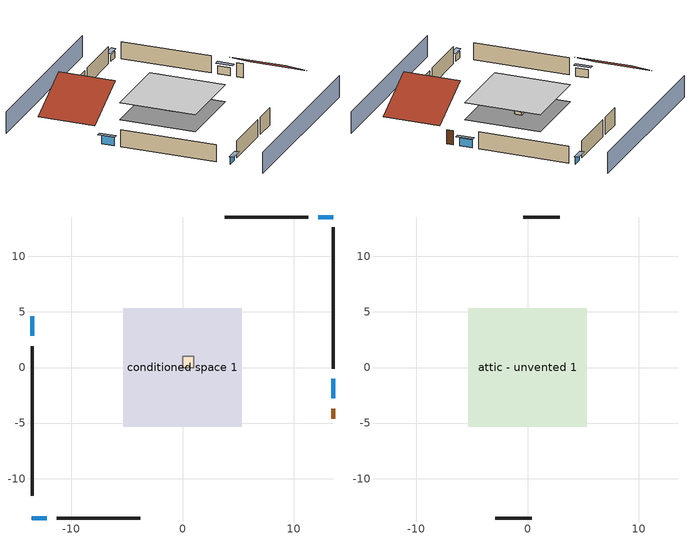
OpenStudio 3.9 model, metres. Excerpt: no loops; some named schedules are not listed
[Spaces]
conditioned space 1
 floor outside (Floor1 construction): -5.34,-5.34 -5.34,5.34 5.34,5.34 5.34,-5.34 z0.61
 wall outside (Wall1 construction): -13.54,1.93 -13.54,-11.53 z0.61:3.05
 wall outside (Wall2 construction): 11.3,13.54 3.81,13.54 z0.61:3.05
 wall outside (Wall3 construction): 13.54,-0.09 13.54,12.62 z0.61:3.05
 wall outside (Wall4 construction): -11.3,-13.54 -3.81,-13.54 z0.61:3.05
 wall outside (AdiabaticWallConstruction): -13.54,4.63 -13.54,2.86 / 13.54,-2.79 13.54,-1.02 z0.61:1.8; 13.55,13.54 12.23,13.54 / -13.55,-13.54 -12.23,-13.54 z0.61:1.49
 wall outside (AdiabaticWallConstruction 1): 13.54,-4.63 13.54,-3.71 z0.61:2.64
 window (WindowConstruction): -13.54,4.63 -13.54,2.86 z0.61:1.8
 window (WindowConstruction 1): 13.54,13.54 12.23,13.54 z0.61:1.49
 window (WindowConstruction 2): 13.54,-2.79 13.54,-1.02 z0.61:1.8
 window (WindowConstruction 3): -13.54,-13.54 -12.23,-13.54 z0.61:1.49
 door (Door): 13.54,-4.63 13.54,-3.72 z0.61:2.64
furnace airloop ret air space
 floor adiabatic (AdiabaticConst): 0,0 0,1 1,1 1,0 z0
 wall adiabatic (AdiabaticConst): 0,1 0,0 1,0 1,1 0,1 z0:1
 ceiling adiabatic (AdiabaticConst): 1,0 1,1 0,1 0,0 z1
attic - unvented 1
 floor to conditioned space 1 (Floor2 construction Reversed): -5.34,-5.34 -5.34,5.34 5.34,5.34 5.34,-5.34 z3.05
 wall outside (Wall5 construction): 2.89,13.54 -0.36,13.54 z0.61:3.05
 wall outside (Wall6 construction): -2.89,-13.54 0.36,-13.54 z0.61:3.05
 roof outside (Roof1 construction): -13.54,5.56,3.05 -6.4,5.56,6.62 -6.4,13.54,6.62 -13.54,13.54,3.05
 roof outside (Roof2 construction): 13.54,-5.56,3.05 6.4,-5.56,6.62 6.4,-13.54,6.62 13.54,-13.54,3.05
shading: -13.54,-18.12 13.54,-18.12 / 13.54,18.12 -13.54,18.12 z0:3.05; -13.54,2.56 -13.54,4.93 -14.15,4.93 -14.15,2.56 z2.1; 11.93,13.54 13.85,13.54 13.85,14.15 11.93,14.15 z1.8; 13.54,-0.72 13.54,-3.09 14.15,-3.09 14.15,-0.72 z2.1; -11.93,-13.54 -13.85,-13.54 -13.85,-14.15 -11.93,-14.15 z1.8
[Site]
Portland Intl Arpt_OR: Latitude {deg}=45.59; Longitude {deg}=-122.6; Time Zone {hr}=-8; Elevation {m}=33; Terrain=Suburbs; Keep Site Location Information=Yes
[Site:GroundTemperature:Shallow]
10.2558, 8.96328, 8.85977, 9.47314, 11.9355, 14.3863, 16.5111, 17.8571, 17.9714, 16.8767, 14.8061, 12.4304
[Site:WaterMainsTemperature]
Calculation Method=Schedule; Temperature Schedule=mains temperature schedule
[Building]
Building 1
[Material] Roughness=Rough
Name | Thickness {m} | Conductivity {W/m-K} | Density {kg/m3} | Specific Heat {J/kg-K} | Thermal Absorptance | Solar Absorptance | Visible Absorptance
asphalt or fiberglass shingles | 0.00635 | 0.162714 | 1121.4 | 1465.45 | 0.9 | 0.85 | 0.85
roof rigid ins | 0.00281632 | 0.029427 | 32.04 | 1214.23 | 0.9 | 0.7 | 0.7
osb sheathing 0.5 in. | 0.0127 | 0.115458 | 512.64 | 1214.23 | 0.9 | 0.6 | 0.6
composite shingle siding | 0.00635 | 0.162714 | 1121.4 | 1465.45 | 0.9 | 0.7 | 0.7
osb sheathing 0.5 in. 1 | 0.0127 | 0.115458 | 512.64 | 1214.23 | 0.9 | 0.7 | 0.7
wall stud and cavity | 0.1397 | 0.0909133 | 139.0536 | 1170.24 | 0.9 | 0.7 | 0.7
gypsum board | 0.0127 | 0.160291 | 801 | 837.4 | 0.9 | 0.6 | 0.6
wall stud and cavity 1 | 0.1397 | 0.348479 | 139.0536 | 1170.24 | 0.9 | 0.6 | 0.6
floor stud and cavity | 0.1397 | 0.0893242 | 92.3553 | 1139.71 | 0.9 | 0.7 | 0.7
floor rigid ins | 0.051816 | 0.029427 | 32.04 | 1214.23 | 0.9 | 0.7 | 0.7
osb sheathing 0.75 in. | 0.01905 | 0.115458 | 512.64 | 1214.23 | 0.9 | 0.7 | 0.7
floor covering | 0.0127 | 0.0433444 | 54.468 | 1339.84 | 0.9 | 0.6 | 0.6
ceiling loosefill ins | 0.169333 | 0.0480833 | 16.02 | 1046.75 | 0.9 | 0.7 | 0.7
ceiling stud and cavity | 0.1397 | 0.0824711 | 65.682 | 1177.47 | 0.9 | 0.7 | 0.7
wood siding; wood siding 1 | 0.0254 | 0.102417 | 544.68 | 1172.36
wall rigid ins | 0.512978 | 0.029427 | 32.04 | 1214.23 | 0.9 | 0.7 | 0.7
wall stud and cavity 2 | 0.0889 | 0.380278 | 52.3479 | 1209.89 | 0.9 | 0.7 | 0.7
door material | 0.04445 | 0.0612267 | 512.64 | 1214.23 | 0.9 | 0.7 | 0.7
wall stud and cavity 3 | 0.0889 | 0.391764 | 83.0341 | 1211.67 | 0.9 | 0.7 | 0.7
furniture material conditioned space 1 | 0.1524 | 0.115458 | 640.8 | 1214.23 | 0.9 | 0.6 | 0.6
[Construction]
Roof1 construction; Roof2 construction: asphalt or fiberglass shingles, roof rigid ins, osb sheathing 0.5 in.
Wall1 construction; Wall2 construction; Wall3 construction; Wall4 construction: composite shingle siding, osb sheathing 0.5 in. 1, wall stud and cavity, gypsum board
Wall5 construction; Wall6 construction: composite shingle siding, osb sheathing 0.5 in. 1, wall stud and cavity 1
Floor1 construction: floor stud and cavity, floor rigid ins, osb sheathing 0.75 in., floor covering
Floor2 construction Reversed: gypsum board, ceiling stud and cavity, ceiling loosefill ins
WindowConstruction; WindowConstruction 1; WindowConstruction 2; WindowConstruction 3: WindowMaterial
AdiabaticWallConstruction: wood siding, wall rigid ins, wall stud and cavity 2, gypsum board
Door: door material
AdiabaticWallConstruction 1: wood siding 1, wall rigid ins, wall stud and cavity 2, gypsum board
PartitionWallConstruction: gypsum board, wall stud and cavity 3, gypsum board
furniture construction conditioned space 1: furniture material conditioned space 1
AdiabaticConst: Adiabatic
[WindowMaterial:SimpleGlazingSystem]
WindowMaterial: U-Factor {W/m2-K}=3.80426; Solar Heat Gain Coefficient=0.56
[Material:NoMass]
Adiabatic: Roughness=Rough; Thermal Resistance {m2-K/W}=176.1
[ThermalZone] Multiplier=1; Use Ideal Air Loads=No
Name | Volume {m3} | Thermostat
conditioned space | 278.185 | conditioned space temperature setpoint
attic - unvented | 90.8252
furnace airloop ret air zone | 1
[Sizing:Zone] Zone Cooling Design Supply Air Temperature Input Method=SupplyAirTemperature; Zone Cooling Design Supply Air Temperature {C}=14; Zone Cooling Design Supply Air Temperature Difference {deltaC}=11.11; Zone Heating Design Supply Air Temperature Input Method=SupplyAirTemperature; Zone Heating Design Supply Air Temperature {C}=40; Zone Heating Design Supply Air Temperature Difference {deltaC}=11.11; Zone Cooling Design Supply Air Humidity Ratio {kg-H2O/kg-air}=0.0085; Zone Heating Design Supply Air Humidity Ratio {kg-H2O/kg-air}=0.008; Cooling Design Air Flow Method=DesignDay; Heating Design Air Flow Method=DesignDay; Account for Dedicated Outdoor Air System=No; Dedicated Outdoor Air System Control Strategy=NeutralSupplyAir; Dedicated Outdoor Air Low Setpoint Temperature for Design {C}=autosize; Dedicated Outdoor Air High Setpoint Temperature for Design {C}=autosize; Zone Load Sizing Method=Sensible Load Only No Latent Load; Zone Latent Cooling Design Supply Air Humidity Ratio Input Method=HumidityRatioDifference; Zone Cooling Design Supply Air Humidity Ratio Difference {kgWater/kgDryAir}=0.005; Zone Latent Heating Design Supply Air Humidity Ratio Input Method=HumidityRatioDifference; Zone Humidification Design Supply Air Humidity Ratio Difference {kgWater/kgDryAir}=0.005; Sizing Option=Coincident
attic - unvented; furnace airloop ret air zone
[Space]
Name | Thermal Zone | Volume {m3}
conditioned space 1 | conditioned space | 278.185
attic - unvented 1 | attic - unvented | 90.8252
furnace airloop ret air space | furnace airloop ret air zone
[ThermostatSetpoint:DualSetpoint]
conditioned space temperature setpoint: Heating Setpoint Temperature Schedule=heating setpoint; Cooling Setpoint Temperature Schedule=cooling setpoint; Temperature Difference Between Cutout And Setpoint {deltaC}=0
[SurfaceProperty:IncidentSolarMultiplier] Incident Solar Multiplier=1; Incident Solar Multiplier Schedule=trans schedule winter=0.85 summer=0.7
Window1; Window2; Window3; Window4
[InternalMass:Definition] Design Level Calculation Method=SurfaceArea
Name | Construction | Surface Area {m2}
partition wall mass | PartitionWallConstruction | 114.085
furniture mass conditioned space 1 | furniture construction conditioned space 1 | 45.63397
[InternalMass] Space or SpaceType=conditioned space 1; Multiplier=1
Name | Internal Mass Definition
partition wall mass | partition wall mass
furniture mass conditioned space 1 | furniture mass conditioned space 1
[EnergyManagementSystem:Sensor]
Name | Output Variable or Output Meter Index Key | Output Variable or Output Meter
water_heater_T_set | water heater setpoint | Schedule Value
out_pb_s |  | Site Outdoor Air Barometric Pressure
out_wt_s |  | Site Outdoor Air Humidity Ratio
site_vw_s |  | Site Wind Speed
cool_season | cooling season schedule | Schedule Value
furnace_airloop_AH_MFR_s | Node 5 | System Node Mass Flow Rate
furnace_airloop_AH_VFR_s | Node 5 | System Node Current Density Volume Flow Rate
furnace_airloop_AH_Tout_s | Node 5 | System Node Temperature
furnace_airloop_AH_Wout_s | Node 5 | System Node Humidity Ratio
furnace_airloop_RA_T_s | Node 8 | System Node Temperature
furnace_airloop_Ra_W_s | Node 8 | System Node Humidity Ratio
furnace_airloop_0_DZ_T_s | attic - unvented | Zone Air Temperature
furnace_airloop_0_DZ_W_s | attic - unvented | Zone Mean Air Humidity Ratio
natural_vent_s | natural vent schedule | Schedule Value
htg_sp_s; htg_sp_s_1 | heating setpoint | Schedule Value
clg_sp_s; clg_sp_s_1 | cooling setpoint | Schedule Value
mech_vent_range_fan_0_sch_s | mech vent range fan 0 schedule | Schedule Value
mech_vent_bath_fan_0_sch_s | mech vent bath fan 0 schedule | Schedule Value
htg_load_cond |  | Heating:EnergyTransfer:Zone:CONDITIONED SPACE
clg_load_cond |  | Cooling:EnergyTransfer:Zone:CONDITIONED SPACE
htg_load_duct |  | Heating:EnergyTransfer:Zone:FURNACE AIRLOOP RET AIR ZONE
clg_load_duct |  | Cooling:EnergyTransfer:Zone:FURNACE AIRLOOP RET AIR ZONE
s_conv | Floor1 | Surface Inside Face Convection Heat Gain Energy
s_ig | Floor1 | Surface Inside Face Internal Gains Radiation Heat Gain Energy
s_sol | Floor1 | Surface Inside Face Solar Radiation Heat Gain Energy
s_lgt | Floor1 | Surface Inside Face Lights Radiation Heat Gain Energy
s_surf | Floor1 | Surface Inside Face Net Surface Thermal Radiation Heat Gain Energy
s_conv_1 | Floor2 | Surface Inside Face Convection Heat Gain Energy
s_ig_1 | Floor2 | Surface Inside Face Internal Gains Radiation Heat Gain Energy
s_sol_1 | Floor2 | Surface Inside Face Solar Radiation Heat Gain Energy
s_lgt_1 | Floor2 | Surface Inside Face Lights Radiation Heat Gain Energy
s_surf_1 | Floor2 | Surface Inside Face Net Surface Thermal Radiation Heat Gain Energy
ss_sol | Door1 | Surface Inside Face Solar Radiation Heat Gain Energy
ss_lgt | Door1 | Surface Inside Face Lights Radiation Heat Gain Energy
ss_conv | Door1 | Surface Inside Face Convection Heat Gain Energy
ss_ig | Door1 | Surface Inside Face Internal Gains Radiation Heat Gain Energy
ss_surf | Door1 | Surface Inside Face Net Surface Thermal Radiation Heat Gain Energy
ss_conv_1 | Window1 | Surface Inside Face Convection Heat Gain Energy
ss_ig_1 | Window1 | Surface Inside Face Internal Gains Radiation Heat Gain Energy
ss_surf_1 | Window1 | Surface Inside Face Net Surface Thermal Radiation Heat Gain Energy
ss_trans_in | Window1 | Surface Window Transmitted Solar Radiation Rate
ss_back_out | Window1 | Surface Window Shortwave from Zone Back Out Window Heat Transfer Rate
ss_trans_out | Window1 | Surface Inside Face Initial Transmitted Diffuse Transmitted Out Window Solar Radiation Rate
ss_conv_2 | Window2 | Surface Inside Face Convection Heat Gain Energy
ss_ig_2 | Window2 | Surface Inside Face Internal Gains Radiation Heat Gain Energy
ss_surf_2 | Window2 | Surface Inside Face Net Surface Thermal Radiation Heat Gain Energy
ss_trans_in_1 | Window2 | Surface Window Transmitted Solar Radiation Rate
ss_back_out_1 | Window2 | Surface Window Shortwave from Zone Back Out Window Heat Transfer Rate
ss_trans_out_1 | Window2 | Surface Inside Face Initial Transmitted Diffuse Transmitted Out Window Solar Radiation Rate
ss_conv_3 | Window3 | Surface Inside Face Convection Heat Gain Energy
ss_ig_3 | Window3 | Surface Inside Face Internal Gains Radiation Heat Gain Energy
ss_surf_3 | Window3 | Surface Inside Face Net Surface Thermal Radiation Heat Gain Energy
ss_trans_in_2 | Window3 | Surface Window Transmitted Solar Radiation Rate
ss_back_out_2 | Window3 | Surface Window Shortwave from Zone Back Out Window Heat Transfer Rate
ss_trans_out_2 | Window3 | Surface Inside Face Initial Transmitted Diffuse Transmitted Out Window Solar Radiation Rate
ss_conv_4 | Window4 | Surface Inside Face Convection Heat Gain Energy
ss_ig_4 | Window4 | Surface Inside Face Internal Gains Radiation Heat Gain Energy
ss_surf_4 | Window4 | Surface Inside Face Net Surface Thermal Radiation Heat Gain Energy
ss_trans_in_3 | Window4 | Surface Window Transmitted Solar Radiation Rate
ss_back_out_3 | Window4 | Surface Window Shortwave from Zone Back Out Window Heat Transfer Rate
ss_trans_out_3 | Window4 | Surface Inside Face Initial Transmitted Diffuse Transmitted Out Window Solar Radiation Rate
s_conv_2 | Wall1 | Surface Inside Face Convection Heat Gain Energy
s_ig_2 | Wall1 | Surface Inside Face Internal Gains Radiation Heat Gain Energy
s_sol_2 | Wall1 | Surface Inside Face Solar Radiation Heat Gain Energy
s_lgt_2 | Wall1 | Surface Inside Face Lights Radiation Heat Gain Energy
s_surf_2 | Wall1 | Surface Inside Face Net Surface Thermal Radiation Heat Gain Energy
s_conv_3 | Wall2 | Surface Inside Face Convection Heat Gain Energy
s_ig_3 | Wall2 | Surface Inside Face Internal Gains Radiation Heat Gain Energy
s_sol_3 | Wall2 | Surface Inside Face Solar Radiation Heat Gain Energy
s_lgt_3 | Wall2 | Surface Inside Face Lights Radiation Heat Gain Energy
s_surf_3 | Wall2 | Surface Inside Face Net Surface Thermal Radiation Heat Gain Energy
s_conv_4 | Wall3 | Surface Inside Face Convection Heat Gain Energy
s_ig_4 | Wall3 | Surface Inside Face Internal Gains Radiation Heat Gain Energy
s_sol_4 | Wall3 | Surface Inside Face Solar Radiation Heat Gain Energy
s_lgt_4 | Wall3 | Surface Inside Face Lights Radiation Heat Gain Energy
s_surf_4 | Wall3 | Surface Inside Face Net Surface Thermal Radiation Heat Gain Energy
s_conv_5 | Wall4 | Surface Inside Face Convection Heat Gain Energy
s_ig_5 | Wall4 | Surface Inside Face Internal Gains Radiation Heat Gain Energy
s_sol_5 | Wall4 | Surface Inside Face Solar Radiation Heat Gain Energy
s_lgt_5 | Wall4 | Surface Inside Face Lights Radiation Heat Gain Energy
s_surf_5 | Wall4 | Surface Inside Face Net Surface Thermal Radiation Heat Gain Energy
im_conv | furniture mass conditioned space 1 | Surface Inside Face Convection Heat Gain Energy
im_ig | furniture mass conditioned space 1 | Surface Inside Face Internal Gains Radiation Heat Gain Energy
im_sol | furniture mass conditioned space 1 | Surface Inside Face Solar Radiation Heat Gain Energy
im_lgt | furniture mass conditioned space 1 | Surface Inside Face Lights Radiation Heat Gain Energy
im_surf | furniture mass conditioned space 1 | Surface Inside Face Net Surface Thermal Radiation Heat Gain Energy
im_conv_1 | partition wall mass | Surface Inside Face Convection Heat Gain Energy
im_ig_1 | partition wall mass | Surface Inside Face Internal Gains Radiation Heat Gain Energy
im_sol_1 | partition wall mass | Surface Inside Face Solar Radiation Heat Gain Energy
im_lgt_1 | partition wall mass | Surface Inside Face Lights Radiation Heat Gain Energy
im_surf_1 | partition wall mass | Surface Inside Face Net Surface Thermal Radiation Heat Gain Energy
airflow_gain | infil flow | Infiltration Sensible Heat Gain Energy
airflow_loss | infil flow | Infiltration Sensible Heat Loss Energy
airflow_gain_1 | natural vent flow | Infiltration Sensible Heat Gain Energy
airflow_loss_1 | natural vent flow | Infiltration Sensible Heat Loss Energy
airflow_gain_2 | whole house fan flow | Infiltration Sensible Heat Gain Energy
airflow_loss_2 | whole house fan flow | Infiltration Sensible Heat Loss Energy
mv_conv | mech vent bath fan 0 | Electric Equipment Convective Heating Energy
mv_rad | mech vent bath fan 0 | Electric Equipment Radiant Heating Energy
mv_conv_1 | mech vent house fan | Electric Equipment Convective Heating Energy
mv_rad_1 | mech vent house fan | Electric Equipment Radiant Heating Energy
mv_conv_2 | mech vent house fan cfis | Electric Equipment Convective Heating Energy
mv_rad_2 | mech vent house fan cfis | Electric Equipment Radiant Heating Energy
mv_conv_3 | mech vent range fan 0 | Electric Equipment Convective Heating Energy
mv_rad_3 | mech vent range fan 0 | Electric Equipment Radiant Heating Energy
mv_conv_4 | mech vent house fan latent load | Other Equipment Convective Heating Energy
mv_rad_4 | mech vent house fan latent load | Other Equipment Radiant Heating Energy
mv_conv_5 | mech vent house fan sensible load | Other Equipment Convective Heating Energy
mv_rad_5 | mech vent house fan sensible load | Other Equipment Radiant Heating Energy
ducts_conv | furnace airloop_0 RetCondToRP | Other Equipment Convective Heating Energy
ducts_rad | furnace airloop_0 RetCondToRP | Other Equipment Radiant Heating Energy
ducts_conv_1 | furnace airloop_0 RetLatLkToRP | Other Equipment Convective Heating Energy
ducts_rad_1 | furnace airloop_0 RetLatLkToRP | Other Equipment Radiant Heating Energy
ducts_conv_2 | furnace airloop_0 RetSensLkToRP | Other Equipment Convective Heating Energy
ducts_rad_2 | furnace airloop_0 RetSensLkToRP | Other Equipment Radiant Heating Energy
ducts_conv_3 | furnace airloop_0 SupCondToLv | Other Equipment Convective Heating Energy
ducts_rad_3 | furnace airloop_0 SupCondToLv | Other Equipment Radiant Heating Energy
ducts_conv_4 | furnace airloop_0 SupLatLkToCond | Other Equipment Convective Heating Energy
ducts_rad_4 | furnace airloop_0 SupLatLkToCond | Other Equipment Radiant Heating Energy
ducts_conv_5 | furnace airloop_0 SupSensLkToCond | Other Equipment Convective Heating Energy
ducts_rad_5 | furnace airloop_0 SupSensLkToCond | Other Equipment Radiant Heating Energy
ig_lgt_conv | interior lighting | Lights Convective Heating Energy
ig_lgt_rad | interior lighting | Lights Radiant Heating Energy
ig_lgt_vis | interior lighting | Lights Visible Radiation Heating Energy
ig_ee_conv | ceiling fan | Electric Equipment Convective Heating Energy
ig_ee_rad | ceiling fan | Electric Equipment Radiant Heating Energy
ig_ee_conv_1 | cooking range | Electric Equipment Convective Heating Energy
ig_ee_rad_1 | cooking range | Electric Equipment Radiant Heating Energy
ig_ee_conv_2 | dishwasher | Electric Equipment Convective Heating Energy
ig_ee_rad_2 | dishwasher | Electric Equipment Radiant Heating Energy
ig_ee_conv_3 | fridge | Electric Equipment Convective Heating Energy
ig_ee_rad_3 | fridge | Electric Equipment Radiant Heating Energy
ig_ee_conv_4 | misc plug loads | Electric Equipment Convective Heating Energy
ig_ee_rad_4 | misc plug loads | Electric Equipment Radiant Heating Energy
ig_ee_conv_5 | misc tv | Electric Equipment Convective Heating Energy
ig_ee_rad_5 | misc tv | Electric Equipment Radiant Heating Energy
ig_ee_conv_6 | whole house fan | Electric Equipment Convective Heating Energy
ig_ee_rad_6 | whole house fan | Electric Equipment Radiant Heating Energy
ig_oe_conv | cooking range 1 | Other Equipment Convective Heating Energy
ig_oe_rad | cooking range 1 | Other Equipment Radiant Heating Energy
ig_oe_conv_1 | general water use latent | Other Equipment Convective Heating Energy
ig_oe_rad_1 | general water use latent | Other Equipment Radiant Heating Energy
ig_oe_conv_2 | general water use sensible | Other Equipment Convective Heating Energy
ig_oe_rad_2 | general water use sensible | Other Equipment Radiant Heating Energy
ig_oe_conv_3 | water heater energy adjustment1 | Other Equipment Convective Heating Energy
ig_oe_rad_3 | water heater energy adjustment1 | Other Equipment Radiant Heating Energy
ig_oe_conv_4 | water heater lat | Other Equipment Convective Heating Energy
ig_oe_rad_4 | water heater lat | Other Equipment Radiant Heating Energy
ig_oe_conv_5 | water heater sens | Other Equipment Convective Heating Energy
ig_oe_rad_5 | water heater sens | Other Equipment Radiant Heating Energy
ig_ppl_conv | occupants | People Convective Heating Energy
ig_ppl_rad | occupants | People Radiant Heating Energy
[ElectricEquipment:Definition] Design Level Calculation Method=EquipmentLevel
Name | Design Level {W} | Fraction Latent | Fraction Radiant | Fraction Lost
ceiling fan | 18.7644 | 0 | 0.558 | 0
dishwasher | 407.017 | 0.3 | 0.18 | 0.4
fridge | 45.9075 | 0 | 0.6 | 0
cooking range | 75.0094 | 0.16 | 0.384 | 0.2
misc tv | 1169.77 | 0 | 0.6 | 0
misc plug loads | 916.144 | 0.021 | 0.558 | 0.049
whole house fan; mech vent house fan | 0 | 0 | 0 | 1
mech vent house fan cfis | 0 | 0 | 0 | 0
mech vent range fan 0; mech vent bath fan 0 | 30 | 0 | 0 | 1
[ElectricEquipment] Space or SpaceType=conditioned space 1
Name | Electric Equipment Definition | Schedule
ceiling fan | ceiling fan | ceiling_fan
dishwasher | dishwasher | dishwasher
fridge | fridge | fridge schedule
cooking range | cooking range | cooking_range
misc tv | misc tv | plug_loads_tv
misc plug loads | misc plug loads | plug_loads_other
whole house fan | whole house fan | Always On Discrete
mech vent house fan | mech vent house fan | mech vent house fan schedule
mech vent house fan cfis | mech vent house fan cfis | mech vent house fan cfis schedule
mech vent range fan 0 | mech vent range fan 0 | mech vent range fan 0 schedule
mech vent bath fan 0 | mech vent bath fan 0 | mech vent bath fan 0 schedule
[OtherEquipment:Definition] Design Level Calculation Method=EquipmentLevel
Name | Design Level {W} | Fraction Latent | Fraction Radiant | Fraction Lost
water heater sens; furnace airloop_0 SupSensLkToCond; furnace airloop_0 SupCondToLv; furnace airloop_0 RetCondToRP; furnace airloop_0 RetSensLkToRP; furnace airloop_0 SupCondToDZ; furnace airloop_0 RetCondToDZ; furnace airloop_0 SupSensLkToDZ; mech vent house fan sensible load | 0 | 0 | 0 | 0
water heater lat; furnace airloop_0 SupLatLkToCond; furnace airloop_0 RetLatLkToRP; furnace airloop_0 SupLatLkToDZ; mech vent house fan latent load | 0 | 1 | 0 | 0
water heater energy adjustment1 | 0.01 | 0 | 0 | 1
cooking range 2 | 2198.31 | 0.16 | 0.384 | 0.2
general water use sensible | -116.29 | 0 | 0.6 | 0
general water use latent | 117.996 | 1 | 0 | 0
[OtherEquipment]
Name | Other Equipment Definition | Space or SpaceType | Schedule | Fuel Type
water heater sens | water heater sens | conditioned space 1 | Always On Discrete
water heater lat | water heater lat | conditioned space 1 | Always On Discrete
water heater energy adjustment1 | water heater energy adjustment1 | conditioned space 1 | Always On Discrete | Electricity
cooking range 1 | cooking range 2 | conditioned space 1 | cooking_range | NaturalGas
general water use sensible | general water use sensible | conditioned space 1 | general water use schedule
general water use latent | general water use latent | conditioned space 1 | general water use schedule
furnace airloop_0 SupSensLkToCond | furnace airloop_0 SupSensLkToCond | conditioned space 1 | Always On Discrete
furnace airloop_0 SupLatLkToCond | furnace airloop_0 SupLatLkToCond | conditioned space 1 | Always On Discrete
furnace airloop_0 SupCondToLv | furnace airloop_0 SupCondToLv | conditioned space 1 | Always On Discrete
furnace airloop_0 RetCondToRP | furnace airloop_0 RetCondToRP | furnace airloop ret air space | Always On Discrete
furnace airloop_0 RetSensLkToRP | furnace airloop_0 RetSensLkToRP | furnace airloop ret air space | Always On Discrete
furnace airloop_0 RetLatLkToRP | furnace airloop_0 RetLatLkToRP | furnace airloop ret air space | Always On Discrete
furnace airloop_0 SupCondToDZ | furnace airloop_0 SupCondToDZ | attic - unvented 1 | Always On Discrete
furnace airloop_0 RetCondToDZ | furnace airloop_0 RetCondToDZ | attic - unvented 1 | Always On Discrete
furnace airloop_0 SupSensLkToDZ | furnace airloop_0 SupSensLkToDZ | attic - unvented 1 | Always On Discrete
furnace airloop_0 SupLatLkToDZ | furnace airloop_0 SupLatLkToDZ | attic - unvented 1 | Always On Discrete
mech vent house fan sensible load | mech vent house fan sensible load | conditioned space 1 | Always On Discrete
mech vent house fan latent load | mech vent house fan latent load | conditioned space 1 | Always On Discrete
[WaterUse:Equipment:Definition]
dishwasher: Peak Flow Rate {m3/s}=5.32277e-06
[Lights:Definition]
interior lighting: Design Level Calculation Method=LightingLevel; Lighting Level {W}=173.939; Fraction Radiant=0.6; Fraction Visible=0.2; Return Air Fraction=0
[Lights]
interior lighting: Lights Definition=interior lighting; Space or SpaceType=conditioned space 1; Schedule=lighting_interior; Fraction Replaceable=1
[Exterior:Lights:Definition]
exterior lighting: Design Level {W}=6.19068
[Exterior:Lights]
exterior lighting: Exterior Lights Definition=exterior lighting; Schedule=exterior lighting schedule
[People:Definition]
occupants: Number of People Calculation Method=People; Number of People {people}=6; Fraction Radiant=0.314171; Sensible Heat Fraction=0.56303; Carbon Dioxide Generation Rate {m3/s-W}=0; Enable ASHRAE 55 Comfort Warnings=No; Mean Radiant Temperature Calculation Type=EnclosureAveraged
[People]
occupants: People Definition=occupants; Space or SpaceType=conditioned space 1; Number of People Schedule=occupants; Activity Level Schedule=occupants activity schedule; Multiplier=1
[ZoneMixing] Schedule=Always On Continuous; Design Flow Rate Calculation Method=Flow/Zone; Design Flow Rate {m3/s}=0
Name | Zone or Space | Source Zone or Space
furnace airloop_0 ZoneMixDZToCond mix | conditioned space | attic - unvented
furnace airloop_0 ZoneMixCondToDZ mix; whole house fan mix | attic - unvented | conditioned space
[SpaceInfiltration:DesignFlowRate] Schedule=Always On Discrete
Name | Space or SpaceType | Design Flow Rate Calculation Method | Design Flow Rate {m3/s} | Air Changes per Hour {1/hr} | Constant Term Coefficient | Temperature Term Coefficient | Velocity Term Coefficient | Velocity Squared Term Coefficient
natural vent flow; whole house fan flow; infil flow | conditioned space 1 | Flow/Space | 0
infil attic - unvented 1 | attic - unvented 1 | AirChanges/Hour |  | 0.1 | 1 | 0 | 0 | 0
attic_unvented 1 duct leakage imbalance infil flow | attic - unvented 1 | Flow/Space | 0
